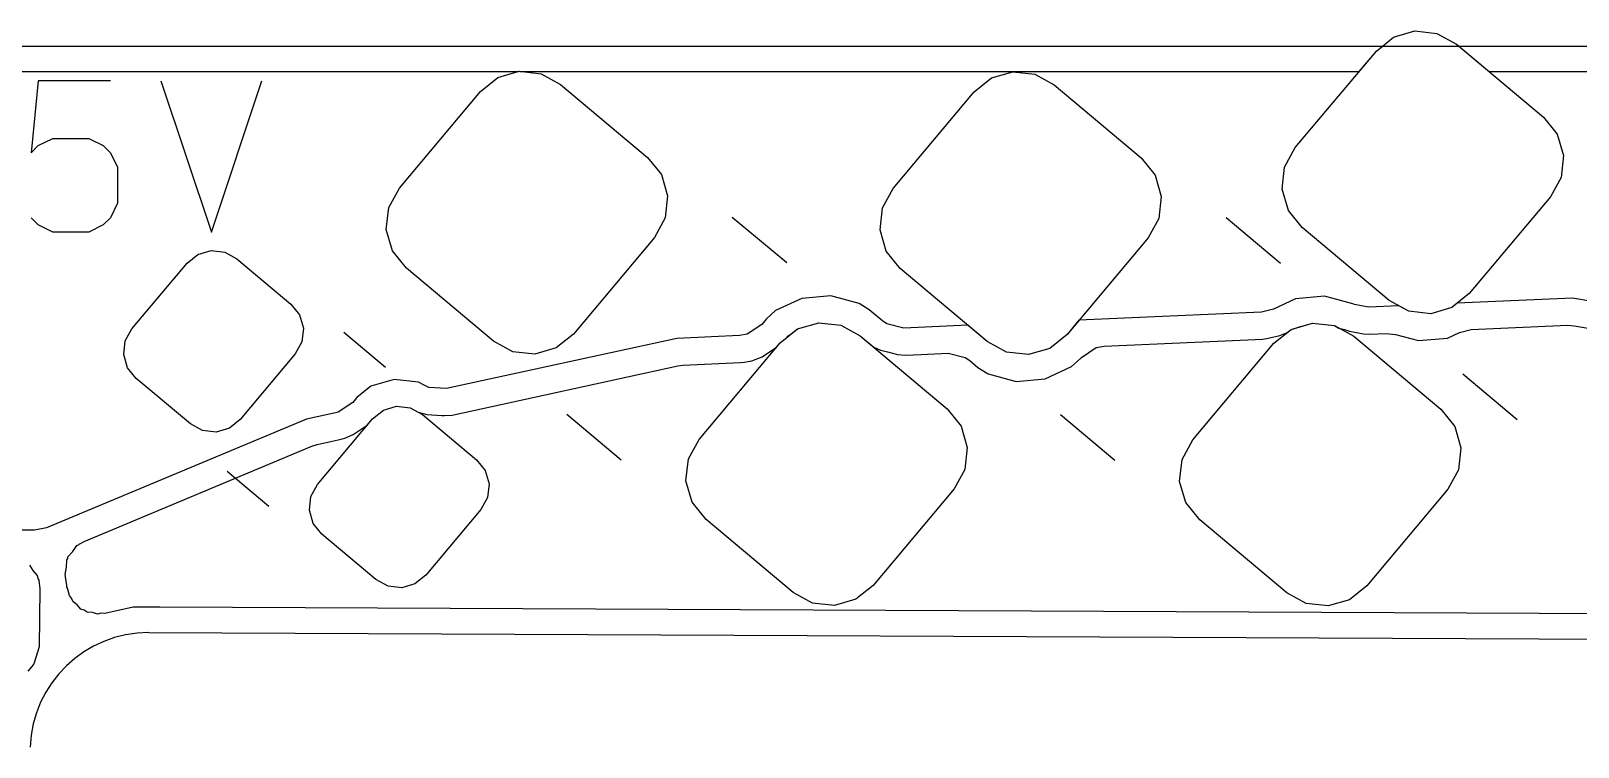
# Model space of a CAD drawing. Extents: x -28 to 34.6, y -6.7 to 48.3.
# Drawn here: x 7.48 to 13.61, y -2.78 to 0.06 of the extents above; entities that cross this region are included whole.
import ezdxf

# ---------------------------------------------------------------- set-up
doc = ezdxf.new("R2010")
doc.units = 0
doc.layers.add('BLACK', color=7, linetype='CONTINUOUS')

msp = doc.modelspace()

# ---------------------------------------------------------------- linework, layer by layer
at = {"layer": 'BLACK', "linetype": 'CONTINUOUS'}
for p, q in [((0, 0), (15.497245, 0)), ((12.806625, -0.019572), (12.875092, 0.035378)), ((12.806625, -0.019572), (12.875092, 0.035378)), ((12.806625, -0.019572), (12.875092, 0.035378)), ((12.875092, 0.035378), (12.959375, 0.059944)), ((12.875092, 0.035378), (12.959375, 0.059944)), ((12.875092, 0.035378), (12.959375, 0.059944)), ((12.959375, 0.059944), (13.046644, 0.050387)), ((12.959375, 0.059944), (13.046644, 0.050387)), ((12.959375, 0.059944), (13.046644, 0.050387)), ((13.046644, 0.050387), (13.123612, 0.00816)), ((13.046644, 0.050387), (13.123612, 0.00816)), ((13.046644, 0.050387), (13.123612, 0.00816)), ((13.123612, 0.00816), (13.253108, -0.1005)), ((13.123612, 0.00816), (13.468332, -0.281094)), ((13.123612, 0.00816), (13.468332, -0.281094)), ((12.485231, -0.402595), (12.806625, -0.019572)), ((12.485231, -0.402595), (12.806625, -0.019572)), ((12.738718, -0.1005), (12.806625, -0.019572)), ((-0.019989, -0.1005), (9.407847, -0.1005)), ((9.325091, -0.124621), (9.409374, -0.100055)), ((9.325091, -0.124621), (9.409374, -0.100055)), ((9.407847, -0.1005), (9.409374, -0.100055)), ((9.409374, -0.100055), (9.413437, -0.1005)), ((9.409374, -0.100055), (9.496643, -0.109612)), ((9.409374, -0.100055), (9.496643, -0.109612)), ((9.413437, -0.1005), (12.738718, -0.1005)), ((9.496643, -0.109612), (9.573611, -0.151839)), ((9.496643, -0.109612), (9.573611, -0.151839)), ((11.281408, -0.126462), (11.365691, -0.101896)), ((11.281408, -0.126462), (11.365691, -0.101896)), ((11.365691, -0.101896), (11.45296, -0.111453)), ((11.365691, -0.101896), (11.45296, -0.111453)), ((11.45296, -0.111453), (11.529928, -0.15368)), ((11.45296, -0.111453), (11.529928, -0.15368)), ((13.253108, -0.1005), (14.933904, -0.1005)), ((7.504445, -0.137269), (7.475873, -0.422983)), ((7.790159, -0.137269), (7.504445, -0.137269)), ((7.990159, -0.137269), (8.190159, -0.737269)), ((8.190159, -0.737269), (8.390159, -0.137269)), ((8.93523, -0.562594), (9.256624, -0.179571)), ((8.93523, -0.562594), (9.256624, -0.179571)), ((9.256624, -0.179571), (9.325091, -0.124621)), ((9.256624, -0.179571), (9.325091, -0.124621)), ((9.573611, -0.151839), (9.918331, -0.441093)), ((9.573611, -0.151839), (9.918331, -0.441093)), ((10.891547, -0.564435), (11.212941, -0.181412)), ((10.891547, -0.564435), (11.212941, -0.181412)), ((11.212941, -0.181412), (11.281408, -0.126462)), ((11.212941, -0.181412), (11.281408, -0.126462)), ((11.529928, -0.15368), (11.874648, -0.442934)), ((11.529928, -0.15368), (11.874648, -0.442934)), ((13.468332, -0.281094), (13.523283, -0.349561)), ((13.468332, -0.281094), (13.523283, -0.349561)), ((7.504445, -0.394412), (7.561588, -0.36584)), ((7.561588, -0.36584), (7.704445, -0.36584)), ((7.704445, -0.36584), (7.761588, -0.394412)), ((13.523283, -0.349561), (13.547849, -0.433844)), ((13.523283, -0.349561), (13.547849, -0.433844)), ((7.475873, -0.422983), (7.504445, -0.394412)), ((7.761588, -0.394412), (7.790159, -0.422983)), ((7.790159, -0.422983), (7.81873, -0.480126)), ((12.443005, -0.479563), (12.485231, -0.402595)), ((12.443005, -0.479563), (12.485231, -0.402595)), ((7.81873, -0.480126), (7.81873, -0.622983)), ((9.918331, -0.441093), (9.973282, -0.50956)), ((9.918331, -0.441093), (9.973282, -0.50956)), ((11.874648, -0.442934), (11.929599, -0.511401)), ((11.874648, -0.442934), (11.929599, -0.511401)), ((12.433447, -0.566832), (12.443005, -0.479563)), ((12.433447, -0.566832), (12.443005, -0.479563)), ((13.547849, -0.433844), (13.538291, -0.521113)), ((13.547849, -0.433844), (13.538291, -0.521113)), ((9.973282, -0.50956), (9.997848, -0.593843)), ((9.973282, -0.50956), (9.997848, -0.593843)), ((11.929599, -0.511401), (11.954165, -0.595684)), ((11.929599, -0.511401), (11.954165, -0.595684)), ((13.538291, -0.521113), (13.496065, -0.598081)), ((13.538291, -0.521113), (13.496065, -0.598081)), ((8.893004, -0.639562), (8.93523, -0.562594)), ((8.893004, -0.639562), (8.93523, -0.562594)), ((9.997848, -0.593843), (9.98829, -0.681112)), ((9.997848, -0.593843), (9.98829, -0.681112)), ((10.849321, -0.641403), (10.891547, -0.564435)), ((10.849321, -0.641403), (10.891547, -0.564435)), ((11.954165, -0.595684), (11.944607, -0.682953)), ((11.954165, -0.595684), (11.944607, -0.682953)), ((12.458013, -0.651115), (12.433447, -0.566832)), ((12.458013, -0.651115), (12.433447, -0.566832)), ((13.496065, -0.598081), (13.174671, -0.981104)), ((13.496065, -0.598081), (13.174671, -0.981104)), ((7.81873, -0.622983), (7.790159, -0.680126)), ((8.883446, -0.726831), (8.893004, -0.639562)), ((8.883446, -0.726831), (8.893004, -0.639562)), ((10.839763, -0.728672), (10.849321, -0.641403)), ((10.839763, -0.728672), (10.849321, -0.641403)), ((12.512964, -0.719582), (12.458013, -0.651115)), ((12.512964, -0.719582), (12.458013, -0.651115)), ((7.504445, -0.708698), (7.475873, -0.680126)), ((7.561588, -0.737269), (7.504445, -0.708698)), ((7.761588, -0.708698), (7.704445, -0.737269)), ((7.790159, -0.680126), (7.761588, -0.708698)), ((8.908012, -0.811114), (8.883446, -0.726831)), ((8.908012, -0.811114), (8.883446, -0.726831)), ((9.98829, -0.681112), (9.946064, -0.75808)), ((9.98829, -0.681112), (9.946064, -0.75808)), ((10.254463, -0.677452), (10.469845, -0.858179)), ((10.864329, -0.812955), (10.839763, -0.728672)), ((10.864329, -0.812955), (10.839763, -0.728672)), ((11.944607, -0.682953), (11.902381, -0.759921)), ((11.944607, -0.682953), (11.902381, -0.759921)), ((12.210779, -0.679292), (12.42616, -0.860018)), ((12.857684, -1.008836), (12.512964, -0.719582)), ((12.857684, -1.008836), (12.512964, -0.719582)), ((7.704445, -0.737269), (7.561588, -0.737269)), ((9.946064, -0.75808), (9.62467, -1.141103)), ((9.946064, -0.75808), (9.62467, -1.141103)), ((11.902381, -0.759921), (11.580987, -1.142944)), ((11.902381, -0.759921), (11.580987, -1.142944)), ((8.093711, -0.859752), (8.136313, -0.825561)), ((8.093711, -0.859752), (8.136313, -0.825561)), ((8.136313, -0.825561), (8.188756, -0.810275)), ((8.136313, -0.825561), (8.188756, -0.810275)), ((8.188756, -0.810275), (8.243056, -0.816222)), ((8.188756, -0.810275), (8.243056, -0.816222)), ((8.243056, -0.816222), (8.290948, -0.842496)), ((8.243056, -0.816222), (8.290948, -0.842496)), ((8.290948, -0.842496), (8.50544, -1.022476)), ((8.290948, -0.842496), (8.50544, -1.022476)), ((8.962963, -0.879581), (8.908012, -0.811114)), ((8.962963, -0.879581), (8.908012, -0.811114)), ((10.91928, -0.881422), (10.864329, -0.812955)), ((10.91928, -0.881422), (10.864329, -0.812955)), ((7.875164, -1.120207), (8.093711, -0.859752)), ((7.875164, -1.120207), (8.093711, -0.859752)), ((9.307683, -1.168835), (8.962963, -0.879581)), ((9.307683, -1.168835), (8.962963, -0.879581)), ((11.264, -1.170676), (10.91928, -0.881422)), ((11.264, -1.170676), (10.91928, -0.881422)), ((8.50544, -1.022476), (8.539632, -1.065078)), ((8.50544, -1.022476), (8.539632, -1.065078)), ((10.530386, -0.999692), (10.425845, -1.048441)), ((10.530391, -0.999691), (10.530386, -0.999692)), ((10.645298, -0.989638), (10.530391, -0.999691)), ((10.645302, -0.989639), (10.645298, -0.989638)), ((10.756724, -1.019494), (10.645302, -0.989639)), ((10.79725, -1.045313), (10.756724, -1.019494)), ((12.486701, -1.001531), (12.398736, -1.042551)), ((12.486706, -1.00153), (12.486701, -1.001531)), ((12.601613, -0.991477), (12.486706, -1.00153)), ((12.601617, -0.991478), (12.601613, -0.991477)), ((12.713039, -1.021333), (12.601617, -0.991478)), ((12.713041, -1.021334), (12.713039, -1.021333)), ((12.713043, -1.021335), (12.713041, -1.021334)), ((12.720374, -1.02456), (12.713043, -1.021335)), ((12.775892, -1.034933), (12.720374, -1.02456)), ((12.895431, -1.029545), (12.775892, -1.034933)), ((12.934652, -1.051063), (12.857684, -1.008836)), ((12.934652, -1.051063), (12.857684, -1.008836)), ((12.934652, -1.051063), (12.895431, -1.029545)), ((13.106204, -1.036054), (13.021921, -1.06062)), ((13.106204, -1.036054), (13.021921, -1.06062)), ((13.106204, -1.036054), (13.021921, -1.06062)), ((13.174671, -0.981104), (13.106204, -1.036054)), ((13.174671, -0.981104), (13.106204, -1.036054)), ((13.127336, -1.019093), (13.106204, -1.036054)), ((13.58433, -0.998497), (13.127336, -1.019093)), ((13.767762, -1.030505), (13.58433, -0.998497)), ((8.539632, -1.065078), (8.554917, -1.117521)), ((8.539632, -1.065078), (8.554917, -1.117521)), ((10.371745, -1.103155), (10.313572, -1.141854)), ((10.390413, -1.080908), (10.371745, -1.103155)), ((10.425845, -1.048441), (10.390413, -1.080908)), ((10.512461, -1.120943), (10.596744, -1.096377)), ((10.512461, -1.120943), (10.596744, -1.096377)), ((10.512461, -1.120943), (10.596744, -1.096377)), ((10.596744, -1.096377), (10.684013, -1.105934)), ((10.596744, -1.096377), (10.684013, -1.105934)), ((10.596744, -1.096377), (10.684013, -1.105934)), ((10.843588, -1.084195), (10.79725, -1.045313)), ((10.849357, -1.089036), (10.843588, -1.084195)), ((10.866787, -1.101274), (10.849357, -1.089036)), ((10.934645, -1.11792), (10.866787, -1.101274)), ((11.628214, -1.08666), (11.580987, -1.142944)), ((12.351914, -1.054043), (11.628214, -1.08666)), ((12.398736, -1.042551), (12.351914, -1.054043)), ((12.468776, -1.122782), (12.553059, -1.098216)), ((12.468776, -1.122782), (12.553059, -1.098216)), ((12.50754, -1.111483), (12.553059, -1.098216)), ((12.553059, -1.098216), (12.640328, -1.107773)), ((12.553059, -1.098216), (12.640328, -1.107773)), ((12.553059, -1.098216), (12.640328, -1.107773)), ((13.021921, -1.06062), (12.934652, -1.051063)), ((13.021921, -1.06062), (12.934652, -1.051063)), ((13.021921, -1.06062), (12.934652, -1.051063)), ((7.848889, -1.168099), (7.875164, -1.120207)), ((7.848889, -1.168099), (7.875164, -1.120207)), ((8.554917, -1.117521), (8.548971, -1.171821)), ((8.554917, -1.117521), (8.548971, -1.171821)), ((8.715427, -1.133406), (8.880642, -1.272038)), ((10.03433, -1.158498), (9.121557, -1.357507)), ((9.62467, -1.141103), (9.556203, -1.196053)), ((9.62467, -1.141103), (9.556203, -1.196053)), ((10.282343, -1.147319), (10.03433, -1.158498)), ((10.313572, -1.141854), (10.282343, -1.147319)), ((10.443994, -1.175893), (10.512461, -1.120943)), ((10.443994, -1.175893), (10.512461, -1.120943)), ((10.443994, -1.175893), (10.472078, -1.153352)), ((10.472078, -1.153352), (10.474548, -1.149443)), ((10.474548, -1.149443), (10.487525, -1.140955)), ((10.487525, -1.140955), (10.512461, -1.120943)), ((10.684013, -1.105934), (10.760981, -1.148161)), ((10.684013, -1.105934), (10.760981, -1.148161)), ((10.684013, -1.105934), (10.760981, -1.148161)), ((10.760981, -1.148161), (10.814659, -1.193202)), ((10.760981, -1.148161), (11.105701, -1.437415)), ((10.760981, -1.148161), (11.105701, -1.437415)), ((11.187543, -1.106521), (10.934645, -1.11792)), ((11.264, -1.170676), (11.187543, -1.106521)), ((11.580987, -1.142944), (11.51252, -1.197894)), ((11.580987, -1.142944), (11.51252, -1.197894)), ((11.580987, -1.142944), (11.51252, -1.197894)), ((11.727642, -1.189387), (12.356736, -1.161034)), ((12.356736, -1.161034), (12.377443, -1.158056)), ((12.377443, -1.158056), (12.424265, -1.146564)), ((12.400309, -1.177732), (12.468776, -1.122782)), ((12.400309, -1.177732), (12.468776, -1.122782)), ((12.424265, -1.146564), (12.444, -1.139616)), ((12.444, -1.139616), (12.453073, -1.135384)), ((12.453073, -1.135384), (12.468776, -1.122782)), ((12.468776, -1.122782), (12.501642, -1.113202)), ((12.501642, -1.113202), (12.502269, -1.112718)), ((12.502269, -1.112718), (12.50754, -1.111483)), ((12.640328, -1.107773), (12.65798, -1.117457)), ((12.640328, -1.107773), (12.717296, -1.15)), ((12.640328, -1.107773), (12.717296, -1.15)), ((12.65798, -1.117457), (12.675669, -1.122197)), ((12.675669, -1.122197), (12.680167, -1.123494)), ((12.680167, -1.123494), (12.700704, -1.129838)), ((12.700704, -1.129838), (12.756222, -1.140211)), ((12.717296, -1.15), (13.062016, -1.439254)), ((12.717296, -1.15), (13.062016, -1.439254)), ((12.756222, -1.140211), (12.780714, -1.141924)), ((12.780714, -1.141924), (12.845213, -1.139016)), ((12.845213, -1.139016), (12.882886, -1.143114)), ((12.882886, -1.143114), (12.973363, -1.167358)), ((12.973363, -1.167358), (13.088277, -1.157305)), ((13.088277, -1.157305), (13.088278, -1.157304)), ((13.088278, -1.157304), (13.088281, -1.157304)), ((13.088281, -1.157304), (13.135422, -1.13532)), ((13.135422, -1.13532), (13.182244, -1.123826)), ((13.182244, -1.123826), (13.563911, -1.106625)), ((13.563911, -1.106625), (13.590803, -1.108344)), ((13.590803, -1.108344), (13.749352, -1.136011)), ((7.842943, -1.222399), (7.848889, -1.168099)), ((7.842943, -1.222399), (7.848889, -1.168099)), ((7.858228, -1.274842), (7.842943, -1.222399)), ((7.858228, -1.274842), (7.842943, -1.222399)), ((8.522696, -1.219713), (8.304149, -1.480168)), ((8.522696, -1.219713), (8.304149, -1.480168)), ((8.548971, -1.171821), (8.522696, -1.219713)), ((8.548971, -1.171821), (8.522696, -1.219713)), ((9.384651, -1.211062), (9.307683, -1.168835)), ((9.384651, -1.211062), (9.307683, -1.168835)), ((9.47192, -1.220619), (9.384651, -1.211062)), ((9.47192, -1.220619), (9.384651, -1.211062)), ((9.556203, -1.196053), (9.47192, -1.220619)), ((9.556203, -1.196053), (9.47192, -1.220619)), ((10.1226, -1.558916), (10.443994, -1.175893)), ((10.1226, -1.558916), (10.443994, -1.175893)), ((10.372892, -1.231025), (10.429118, -1.19362)), ((10.429118, -1.19362), (10.443994, -1.175893)), ((10.814659, -1.193202), (10.841271, -1.20529)), ((10.841271, -1.20529), (10.869448, -1.212202)), ((10.869448, -1.212202), (10.909122, -1.221935)), ((10.909122, -1.221935), (10.909127, -1.221935)), ((10.909127, -1.221935), (10.909129, -1.221936)), ((10.909129, -1.221936), (10.939467, -1.224911)), ((10.939467, -1.224911), (10.939473, -1.22491)), ((10.939473, -1.22491), (10.939477, -1.224911)), ((10.939477, -1.224911), (11.002775, -1.222057)), ((11.002775, -1.222057), (11.109783, -1.217234)), ((11.109783, -1.217234), (11.177639, -1.233879)), ((11.340968, -1.212903), (11.264, -1.170676)), ((11.340968, -1.212903), (11.264, -1.170676)), ((11.340968, -1.212903), (11.264, -1.170676)), ((11.428237, -1.22246), (11.340968, -1.212903)), ((11.428237, -1.22246), (11.340968, -1.212903)), ((11.428237, -1.22246), (11.340968, -1.212903)), ((11.51252, -1.197894), (11.428237, -1.22246)), ((11.51252, -1.197894), (11.428237, -1.22246)), ((11.51252, -1.197894), (11.428237, -1.22246)), ((11.638233, -1.233558), (11.696403, -1.194855)), ((11.696403, -1.194855), (11.727642, -1.189387)), ((12.078915, -1.560755), (12.400309, -1.177732)), ((12.078915, -1.560755), (12.400309, -1.177732)), ((7.89242, -1.317444), (7.858228, -1.274842)), ((7.89242, -1.317444), (7.858228, -1.274842)), ((9.144372, -1.462149), (10.037956, -1.267322)), ((10.037956, -1.267322), (10.058783, -1.264603)), ((10.058783, -1.264603), (10.287166, -1.25431)), ((10.287166, -1.25431), (10.300805, -1.252816)), ((10.300805, -1.252816), (10.332034, -1.247351)), ((10.332034, -1.247351), (10.372892, -1.231025)), ((11.177639, -1.233879), (11.195068, -1.246116)), ((11.195068, -1.246116), (11.227731, -1.273524)), ((11.227731, -1.273524), (11.268257, -1.299343)), ((11.494593, -1.319145), (11.599138, -1.270394)), ((11.599138, -1.270394), (11.634564, -1.237932)), ((11.634564, -1.237932), (11.638233, -1.233558)), ((8.106912, -1.497424), (7.89242, -1.317444)), ((8.106912, -1.497424), (7.89242, -1.317444)), ((8.82238, -1.347866), (8.766227, -1.392933)), ((8.822383, -1.347864), (8.82238, -1.347866)), ((8.914845, -1.320914), (8.822383, -1.347864)), ((9.010588, -1.3314), (8.914845, -1.320914)), ((9.035502, -1.345068), (9.010588, -1.3314)), ((9.051863, -1.352555), (9.035502, -1.345068)), ((11.268257, -1.299343), (11.379679, -1.329198)), ((11.379679, -1.329198), (11.494593, -1.319145)), ((13.14882, -1.298818), (13.364201, -1.479544)), ((8.766226, -1.392934), (8.750253, -1.411969)), ((8.766227, -1.392933), (8.766226, -1.392934)), ((9.121557, -1.357507), (9.051863, -1.352555)), ((8.681683, -1.453413), (8.56663, -1.478498)), ((8.692079, -1.450669), (8.681683, -1.453413)), ((8.750253, -1.411969), (8.692079, -1.450669)), ((8.829113, -1.476828), (8.871715, -1.442637)), ((8.829113, -1.476828), (8.871715, -1.442637)), ((8.829113, -1.476828), (8.871715, -1.442637)), ((8.871715, -1.442637), (8.924158, -1.427351)), ((8.871715, -1.442637), (8.924158, -1.427351)), ((8.871715, -1.442637), (8.924158, -1.427351)), ((8.924158, -1.427351), (8.978458, -1.433298)), ((8.924158, -1.427351), (8.978458, -1.433298)), ((8.924158, -1.427351), (8.978458, -1.433298)), ((8.978458, -1.433298), (9.010102, -1.450658)), ((8.978458, -1.433298), (9.02635, -1.459572)), ((8.978458, -1.433298), (9.02635, -1.459572)), ((9.010102, -1.450658), (9.044272, -1.459386)), ((9.02635, -1.459572), (9.240842, -1.639552)), ((9.02635, -1.459572), (9.240842, -1.639552)), ((9.044272, -1.459386), (9.104009, -1.46363)), ((9.104009, -1.46363), (9.113965, -1.464338)), ((9.113965, -1.464338), (9.113966, -1.464338)), ((9.113966, -1.464338), (9.144372, -1.462149)), ((9.598819, -1.458817), (9.814201, -1.639544)), ((11.105701, -1.437415), (11.160652, -1.505882)), ((11.105701, -1.437415), (11.160652, -1.505882)), ((11.555136, -1.460658), (11.770517, -1.641384)), ((13.062016, -1.439254), (13.116967, -1.507721)), ((13.062016, -1.439254), (13.116967, -1.507721)), ((8.56663, -1.478498), (7.537286, -1.9089)), ((8.154804, -1.523698), (8.106912, -1.497424)), ((8.154804, -1.523698), (8.106912, -1.497424)), ((8.209104, -1.529645), (8.154804, -1.523698)), ((8.209104, -1.529645), (8.154804, -1.523698)), ((8.261547, -1.514359), (8.209104, -1.529645)), ((8.261547, -1.514359), (8.209104, -1.529645)), ((8.304149, -1.480168), (8.261547, -1.514359)), ((8.304149, -1.480168), (8.261547, -1.514359)), ((8.610566, -1.737283), (8.829113, -1.476828)), ((8.610566, -1.737283), (8.829113, -1.476828)), ((8.7514, -1.53984), (8.807624, -1.502436)), ((8.807624, -1.502436), (8.829113, -1.476828)), ((11.160652, -1.505882), (11.185218, -1.590165)), ((11.160652, -1.505882), (11.185218, -1.590165)), ((13.116967, -1.507721), (13.141533, -1.592004)), ((13.116967, -1.507721), (13.141533, -1.592004)), ((7.686263, -1.962693), (8.588564, -1.585411)), ((8.588564, -1.585411), (8.609971, -1.578663)), ((8.609971, -1.578663), (8.704498, -1.558055)), ((8.704498, -1.558055), (8.709016, -1.556967)), ((8.709016, -1.556967), (8.719412, -1.554223)), ((8.719412, -1.554223), (8.7514, -1.53984)), ((10.080374, -1.635884), (10.1226, -1.558916)), ((10.080374, -1.635884), (10.1226, -1.558916)), ((11.185218, -1.590165), (11.17566, -1.677434)), ((11.185218, -1.590165), (11.17566, -1.677434)), ((12.036689, -1.637723), (12.078915, -1.560755)), ((12.036689, -1.637723), (12.078915, -1.560755)), ((13.141533, -1.592004), (13.131975, -1.679273)), ((13.141533, -1.592004), (13.131975, -1.679273)), ((9.240842, -1.639552), (9.275034, -1.682154)), ((9.240842, -1.639552), (9.275034, -1.682154)), ((10.070816, -1.723153), (10.080374, -1.635884)), ((10.070816, -1.723153), (10.080374, -1.635884)), ((12.027131, -1.724992), (12.036689, -1.637723)), ((12.027131, -1.724992), (12.036689, -1.637723)), ((8.25262, -1.684958), (8.417835, -1.82359)), ((9.275034, -1.682154), (9.290319, -1.734597)), ((9.275034, -1.682154), (9.290319, -1.734597)), ((11.17566, -1.677434), (11.133434, -1.754402)), ((11.17566, -1.677434), (11.133434, -1.754402)), ((13.131975, -1.679273), (13.089749, -1.756241)), ((13.131975, -1.679273), (13.089749, -1.756241)), ((8.584291, -1.785175), (8.610566, -1.737283)), ((8.584291, -1.785175), (8.610566, -1.737283)), ((9.290319, -1.734597), (9.284373, -1.788897)), ((9.290319, -1.734597), (9.284373, -1.788897)), ((10.095382, -1.807436), (10.070816, -1.723153)), ((10.095382, -1.807436), (10.070816, -1.723153)), ((11.133434, -1.754402), (10.81204, -2.137425)), ((11.133434, -1.754402), (10.81204, -2.137425)), ((12.051697, -1.809275), (12.027131, -1.724992)), ((12.051697, -1.809275), (12.027131, -1.724992)), ((13.089749, -1.756241), (12.768355, -2.139264)), ((13.089749, -1.756241), (12.768355, -2.139264)), ((8.578345, -1.839475), (8.584291, -1.785175)), ((8.578345, -1.839475), (8.584291, -1.785175)), ((9.258098, -1.836789), (9.039551, -2.097244)), ((9.258098, -1.836789), (9.039551, -2.097244)), ((9.284373, -1.788897), (9.258098, -1.836789)), ((9.284373, -1.788897), (9.258098, -1.836789)), ((10.150333, -1.875903), (10.095382, -1.807436)), ((10.150333, -1.875903), (10.095382, -1.807436)), ((12.106648, -1.877742), (12.051697, -1.809275)), ((12.106648, -1.877742), (12.051697, -1.809275)), ((8.59363, -1.891918), (8.578345, -1.839475)), ((8.59363, -1.891918), (8.578345, -1.839475)), ((8.627822, -1.93452), (8.59363, -1.891918)), ((8.627822, -1.93452), (8.59363, -1.891918)), ((10.495053, -2.165157), (10.150333, -1.875903)), ((10.495053, -2.165157), (10.150333, -1.875903)), ((12.451368, -2.166996), (12.106648, -1.877742)), ((12.451368, -2.166996), (12.106648, -1.877742)), ((7.489451, -1.918498), (6.538064, -1.918498)), ((7.537286, -1.9089), (7.489451, -1.918498)), ((8.842314, -2.1145), (8.627822, -1.93452)), ((8.842314, -2.1145), (8.627822, -1.93452)), ((7.621835, -2.024445), (7.640911, -2.002873)), ((7.640911, -2.002873), (7.657663, -1.979456)), ((7.657663, -1.979456), (7.665878, -1.97464)), ((7.665878, -1.97464), (7.668121, -1.972105)), ((7.668121, -1.972105), (7.672147, -1.970966)), ((7.672147, -1.970966), (7.686263, -1.962693)), ((7.46956, -2.057049), (7.483082, -2.078762)), ((7.483082, -2.078762), (7.499827, -2.098087)), ((7.611194, -2.093499), (7.61558, -2.065034)), ((7.61558, -2.065034), (7.617012, -2.036283)), ((7.617012, -2.036283), (7.620834, -2.030939)), ((7.620834, -2.030939), (7.621835, -2.024445)), ((7.499827, -2.098087), (7.502225, -2.109501)), ((7.502225, -2.109501), (7.506495, -2.116358)), ((7.506495, -2.116358), (7.51102, -2.151361)), ((7.612234, -2.10129), (7.611194, -2.093499)), ((7.612711, -2.102627), (7.612234, -2.10129)), ((7.617236, -2.13763), (7.612711, -2.102627)), ((7.617349, -2.139609), (7.617236, -2.13763)), ((7.617908, -2.143795), (7.617349, -2.139609)), ((7.619905, -2.148653), (7.617908, -2.143795)), ((8.890206, -2.140774), (8.842314, -2.1145)), ((8.890206, -2.140774), (8.842314, -2.1145)), ((8.944506, -2.146721), (8.890206, -2.140774)), ((8.944506, -2.146721), (8.890206, -2.140774)), ((8.996949, -2.131435), (8.944506, -2.146721)), ((8.996949, -2.131435), (8.944506, -2.146721)), ((9.039551, -2.097244), (8.996949, -2.131435)), ((9.039551, -2.097244), (8.996949, -2.131435)), ((10.81204, -2.137425), (10.743573, -2.192375)), ((10.81204, -2.137425), (10.743573, -2.192375)), ((12.768355, -2.139264), (12.699888, -2.194214)), ((12.768355, -2.139264), (12.699888, -2.194214)), ((7.51102, -2.151361), (7.507756, -2.380894)), ((7.627509, -2.177758), (7.619905, -2.148653)), ((7.635969, -2.187723), (7.627509, -2.177758)), ((7.641914, -2.202181), (7.635969, -2.187723)), ((7.658981, -2.214828), (7.641914, -2.202181)), ((10.572021, -2.207384), (10.495053, -2.165157)), ((10.572021, -2.207384), (10.495053, -2.165157)), ((10.743573, -2.192375), (10.65929, -2.216941)), ((10.743573, -2.192375), (10.65929, -2.216941)), ((12.528336, -2.209223), (12.451368, -2.166996)), ((12.528336, -2.209223), (12.451368, -2.166996)), ((12.699888, -2.194214), (12.615605, -2.21878)), ((12.699888, -2.194214), (12.615605, -2.21878)), ((7.672729, -2.231021), (7.658981, -2.214828)), ((7.68649, -2.235213), (7.672729, -2.231021)), ((7.69805, -2.243779), (7.68649, -2.235213)), ((7.719245, -2.245191), (7.69805, -2.243779)), ((7.739566, -2.251382), (7.719245, -2.245191)), ((7.75341, -2.247468), (7.739566, -2.251382)), ((7.767765, -2.248425), (7.75341, -2.247468)), ((7.879844, -2.223471), (7.767765, -2.248425)), ((7.910663, -2.223434), (7.879844, -2.223471)), ((7.912882, -2.223221), (7.910663, -2.223434)), ((7.923214, -2.223269), (7.912882, -2.223221)), ((7.923215, -2.223269), (7.923214, -2.223269)), ((7.936878, -2.223332), (7.923215, -2.223269)), ((7.942772, -2.22336), (7.936878, -2.223332)), ((7.942988, -2.223361), (7.942772, -2.22336)), ((7.969669, -2.223362), (7.942988, -2.223361)), ((7.969882, -2.223484), (7.969669, -2.223362)), ((7.986152, -2.22356), (7.969882, -2.223484)), ((7.986152, -2.223561), (7.986152, -2.22356)), ((15.310082, -2.257651), (7.986152, -2.223561)), ((10.65929, -2.216941), (10.572021, -2.207384)), ((10.65929, -2.216941), (10.572021, -2.207384)), ((12.615605, -2.21878), (12.528336, -2.209223)), ((12.615605, -2.21878), (12.528336, -2.209223)), ((7.942738, -2.323861), (15.384332, -2.358498)), ((7.507756, -2.380894), (7.487121, -2.447647)), ((7.487121, -2.447647), (7.479057, -2.45848)), ((7.479057, -2.45848), (7.46304, -2.477713))]:
    msp.add_line(p, q, dxfattribs=at)
at = {"layer": 'BLACK'}
msp.add_arc((7.94273, -2.79534), 0.471444, 89.9990278, 177.8735418, dxfattribs=at)

doc.saveas('drawing.dxf')
